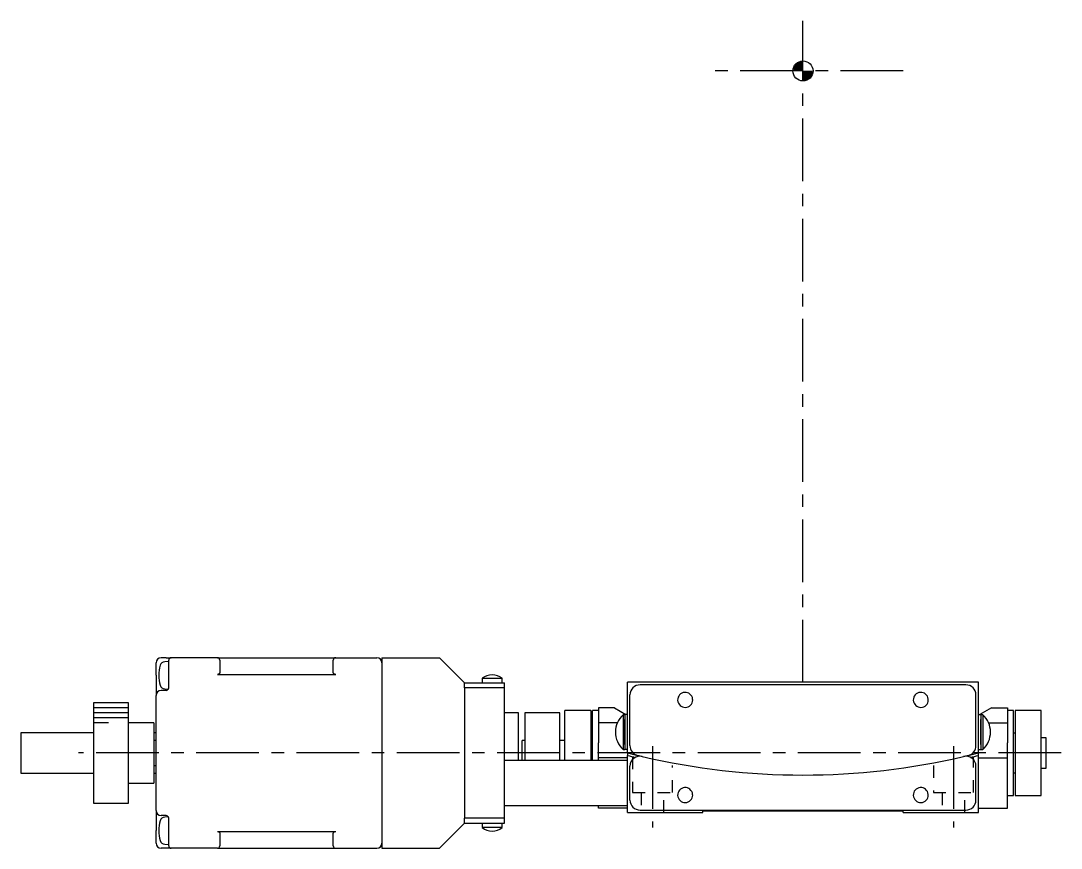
# Model space of a CAD drawing. Extents: x 28 to 598, y 17 to 379.
# Drawn here: x 85.3 to 292.7, y 41 to 206.1 of the extents above; entities that cross this region are included whole.
import ezdxf

# ---------------------------------------------------------------- set-up
doc = ezdxf.new("R2010")
doc.units = 0
doc.header["$LTSCALE"] = 10
doc.linetypes.add('CENTER', pattern=[2, 1.25, -0.25, 0.25, -0.25])
doc.linetypes.add('DOT', pattern=[0.5, 0.25, -0.25])
for name, color, linetype in [('1', 7, 'CONTINUOUS'), ('11', 7, 'CONTINUOUS'), ('2', 7, 'CONTINUOUS')]:
    doc.layers.add(name, color=color, linetype=linetype)

msp = doc.modelspace()

# ---------------------------------------------------------------- linework, layer by layer
at = {"layer": '1', "color": 7, "linetype": 'CONTINUOUS'}
for p, q in [((114.249999, 79), (113.249999, 79)), ((114.249999, 79), (115.249999, 79)), ((124.449999, 79), (115.249999, 79)), ((124.449999, 79), (148.049999, 79)), ((148.049999, 79), (156.249999, 79)), ((157.249999, 79), (157.249999, 41)), ((157.249999, 79), (168.749999, 79)), ((173.749999, 74), (168.749999, 79)), ((112.249999, 75.5), (112.249999, 78)), ((114.749999, 78.25), (113.946275, 78.207879)), ((114.749999, 77), (114.749999, 78.5)), ((114.749999, 72.914214), (114.749999, 77)), ((124.949999, 78.5), (124.949999, 77)), ((124.949999, 77), (124.949999, 76.148232)), ((147.549999, 77), (147.549999, 78.5)), ((147.549999, 76.148232), (147.549999, 77)), ((112.249999, 75.5), (112.249999, 71.5)), ((124.474533, 75.648835), (124.449999, 75.648232)), ((124.449999, 75.648232), (148.049999, 75.648232)), ((124.499008, 75.65064), (124.474533, 75.648835)), ((124.523364, 75.653644), (124.499008, 75.65064)), ((124.547544, 75.65784), (124.523364, 75.653644)), ((124.571489, 75.663217), (124.547544, 75.65784)), ((124.595141, 75.669762), (124.571489, 75.663217)), ((124.618444, 75.67746), (124.595141, 75.669762)), ((124.641341, 75.686293), (124.618444, 75.67746)), ((124.663777, 75.696238), (124.641341, 75.686293)), ((124.685697, 75.707272), (124.663777, 75.696238)), ((124.70705, 75.719368), (124.685697, 75.707272)), ((124.727784, 75.732497), (124.70705, 75.719368)), ((124.747849, 75.746629), (124.727784, 75.732497)), ((124.767196, 75.761727), (124.747849, 75.746629)), ((124.785778, 75.777757), (124.767196, 75.761727)), ((124.803552, 75.794679), (124.785778, 75.777757)), ((124.820475, 75.812453), (124.803552, 75.794679)), ((124.836504, 75.831036), (124.820475, 75.812453)), ((124.851603, 75.850383), (124.836504, 75.831036)), ((124.865734, 75.870447), (124.851603, 75.850383)), ((124.878863, 75.891181), (124.865734, 75.870447)), ((124.89096, 75.912534), (124.878863, 75.891181)), ((124.901994, 75.934455), (124.89096, 75.912534)), ((124.911939, 75.956891), (124.901994, 75.934455)), ((124.920771, 75.979787), (124.911939, 75.956891)), ((124.928469, 76.00309), (124.920771, 75.979787)), ((124.935015, 76.026742), (124.928469, 76.00309)), ((124.940392, 76.050687), (124.935015, 76.026742)), ((124.944587, 76.074867), (124.940392, 76.050687)), ((124.947591, 76.099224), (124.944587, 76.074867)), ((124.949397, 76.123698), (124.947591, 76.099224)), ((124.949999, 76.148232), (124.949397, 76.123698)), ((147.550601, 76.123698), (147.549999, 76.148232)), ((147.552407, 76.099224), (147.550601, 76.123698)), ((147.555411, 76.074867), (147.552407, 76.099224)), ((147.559606, 76.050687), (147.555411, 76.074867)), ((147.564983, 76.026742), (147.559606, 76.050687)), ((147.571529, 76.00309), (147.564983, 76.026742)), ((147.579227, 75.979787), (147.571529, 76.00309)), ((147.588059, 75.956891), (147.579227, 75.979787)), ((147.598004, 75.934455), (147.588059, 75.956891)), ((147.609038, 75.912534), (147.598004, 75.934455)), ((147.621135, 75.891181), (147.609038, 75.912534)), ((147.634264, 75.870447), (147.621135, 75.891181)), ((147.648395, 75.850383), (147.634264, 75.870447)), ((147.663494, 75.831036), (147.648395, 75.850383)), ((147.679523, 75.812453), (147.663494, 75.831036)), ((147.696446, 75.794679), (147.679523, 75.812453)), ((147.714219, 75.777757), (147.696446, 75.794679)), ((147.732802, 75.761727), (147.714219, 75.777757)), ((147.752149, 75.746629), (147.732802, 75.761727)), ((147.772214, 75.732497), (147.752149, 75.746629)), ((147.792948, 75.719368), (147.772214, 75.732497)), ((147.814301, 75.707272), (147.792948, 75.719368)), ((147.836221, 75.696238), (147.814301, 75.707272)), ((147.858657, 75.686293), (147.836221, 75.696238)), ((147.881554, 75.67746), (147.858657, 75.686293)), ((147.904857, 75.669762), (147.881554, 75.67746)), ((147.928509, 75.663217), (147.904857, 75.669762)), ((147.952454, 75.65784), (147.928509, 75.663217)), ((147.976634, 75.653644), (147.952454, 75.65784)), ((148.00099, 75.65064), (147.976634, 75.653644)), ((148.025465, 75.648835), (148.00099, 75.65064)), ((148.049999, 75.648232), (148.025465, 75.648835)), ((177.249999, 74.897999), (177.249999, 74)), ((177.250002, 74.897999), (181.249999, 74.897999)), ((181.249999, 74), (181.249999, 74.897999)), ((113.946275, 72.792121), (114.684962, 72.753408)), ((173.749999, 73), (173.749999, 74)), ((173.749999, 74), (181.749999, 74)), ((173.749999, 73), (173.749999, 47)), ((181.749999, 73), (173.749999, 73)), ((181.749999, 73), (181.749999, 74)), ((181.749999, 47), (181.749999, 73)), ((206.249999, 60.029246), (206.249999, 74.1)), ((276.249999, 74.1), (206.249999, 74.1)), ((273.749999, 73.6), (208.749999, 73.6)), ((276.249999, 60.029246), (276.249999, 74.1)), ((112.249999, 48.5), (112.249999, 71.5)), ((114.249999, 72.5), (113.249999, 72.5)), ((206.749999, 61.467166), (206.749999, 71.6)), ((275.749999, 61.467166), (275.749999, 71.6)), ((99.749999, 70), (99.749999, 50)), ((106.749999, 70), (99.749999, 70)), ((106.749999, 50), (106.749999, 70)), ((193.749999, 58.5), (193.749999, 68.5)), ((198.949999, 68.5), (193.749999, 68.5)), ((198.949999, 68.5), (198.949999, 58.5)), ((199.249999, 58.5), (199.249999, 68.5)), ((200.449999, 68.5), (199.249999, 68.5)), ((203.651923, 69), (200.449999, 69)), ((200.449999, 69), (200.449999, 66)), ((203.651923, 69), (205.952074, 67.672007)), ((278.848075, 69), (276.547924, 67.672007)), ((278.848075, 69), (282.049999, 69)), ((282.049999, 69), (282.049999, 66)), ((283.249999, 68.5), (282.049999, 68.5)), ((283.249999, 51.5), (283.249999, 68.5)), ((283.549999, 68.5), (283.549999, 51.5)), ((288.749999, 68.5), (283.549999, 68.5)), ((288.749999, 51.5), (288.749999, 68.5)), ((184.499999, 68), (181.749999, 68)), ((184.499999, 58.5), (184.499999, 68)), ((185.749999, 68), (185.749999, 58.5)), ((192.749999, 68), (185.749999, 68)), ((192.749999, 58.5), (192.749999, 68)), ((205.75, 67.613461), (205.407386, 67.613461)), ((205.407386, 67.613461), (205.407386, 60.713461)), ((206.249999, 67.672007), (205.75, 67.672007)), ((205.75, 67.672007), (205.75, 67.663464)), ((205.75, 67.672007), (205.75, 67.663464)), ((206.25, 67.663464), (205.75, 67.663464)), ((205.75, 67.663464), (205.75, 60.663464)), ((205.75, 67.663464), (205.75, 67.613461)), ((205.75, 67.613461), (205.75, 66.663464)), ((205.75, 67.613461), (205.75, 60.713461)), ((205.75, 64.263464), (205.75, 66.663464)), ((276.249998, 67.663464), (276.749998, 67.663464)), ((276.249999, 67.672007), (276.749998, 67.672007)), ((276.749998, 67.672007), (276.749998, 67.663464)), ((276.749998, 67.672007), (276.749998, 67.663464)), ((276.749998, 67.663464), (276.749998, 60.663464)), ((276.749998, 67.663464), (276.749998, 67.613461)), ((276.749998, 67.613461), (276.749998, 66.663464)), ((277.092612, 67.613461), (276.749998, 67.613461)), ((276.749998, 67.613461), (276.749998, 60.713461)), ((276.749998, 64.263464), (276.749998, 66.663464)), ((277.092612, 67.613461), (277.092612, 60.713461)), ((111.749999, 66), (106.749999, 66)), ((111.749999, 66), (111.749999, 54)), ((200.449999, 66), (200.449999, 62)), ((204.232521, 66), (200.449999, 66)), ((278.267477, 66), (282.049999, 66)), ((282.049999, 66), (282.049999, 62)), ((85.250001, 64), (85.250001, 60)), ((99.749999, 64), (85.250001, 64)), ((112.249999, 64), (111.749999, 64)), ((112.249999, 62.5), (111.749999, 62.5)), ((185.249999, 60), (185.249999, 62.5)), ((185.749999, 62.5), (185.249999, 62.5)), ((193.749999, 62.5), (192.749999, 62.5)), ((199.249999, 63.95), (198.949999, 63.95)), ((205.75, 61.663464), (205.75, 64.263464)), ((276.749998, 61.663464), (276.749998, 64.263464)), ((283.549999, 63.95), (283.249999, 63.95)), ((289.749999, 63), (288.749999, 63)), ((289.749999, 60), (289.749999, 63)), ((200.449999, 59), (200.449999, 62)), ((205.407386, 60.713461), (205.75, 60.713461)), ((205.75, 61.663464), (205.75, 60.713461)), ((205.75, 60.713461), (205.75, 60.663464)), ((206.25, 60.663464), (205.75, 60.663464)), ((276.249998, 60.663464), (276.749998, 60.663464)), ((276.749998, 61.663464), (276.749998, 60.713461)), ((276.749998, 60.713461), (276.749998, 60.663464)), ((276.749998, 60.713461), (277.092612, 60.713461)), ((282.049999, 59), (282.049999, 62)), ((85.250001, 60), (85.250001, 56)), ((206.249999, 58.5), (181.749999, 58.5)), ((185.249999, 58.5), (185.249999, 60)), ((206.249999, 59), (200.449999, 59)), ((200.449999, 58.5), (200.449999, 59)), ((206.249999, 60.029246), (206.249999, 59.513031)), ((206.249999, 48.1), (206.249999, 59.513031)), ((276.249999, 59.513031), (276.249999, 60.029247)), ((276.249999, 48.1), (276.249999, 59.513031)), ((276.249999, 59), (282.049999, 59)), ((282.049999, 49), (282.049999, 59)), ((289.749999, 57), (289.749999, 60)), ((111.749999, 57.5), (112.249999, 57.5)), ((206.749999, 50.6), (206.749999, 57.355631)), ((275.749999, 50.6), (275.749999, 57.355631)), ((283.249999, 56.05), (283.549999, 56.05)), ((288.749999, 57), (289.749999, 57)), ((85.250001, 56), (99.749999, 56)), ((106.749999, 54), (111.749999, 54)), ((111.749999, 56), (112.249999, 56)), ((99.749999, 50), (106.749999, 50)), ((282.049999, 51.5), (283.249999, 51.5)), ((283.549999, 51.5), (288.749999, 51.5)), ((112.249999, 48.5), (112.249999, 44.5)), ((181.749999, 49.5), (206.249999, 49.5)), ((200.449999, 49), (200.449999, 49.5)), ((206.249999, 49), (200.449999, 49)), ((206.249999, 48.1), (221.249999, 48.1)), ((208.749999, 48.6), (273.749999, 48.6)), ((261.249999, 48.4), (221.249999, 48.4)), ((221.249999, 48.1), (221.249999, 48.4)), ((261.249999, 48.1), (261.249999, 48.4)), ((261.249999, 48.1), (276.249999, 48.1)), ((276.249999, 49), (282.049999, 49)), ((114.249999, 47.5), (113.249999, 47.5)), ((114.684962, 47.246592), (113.946275, 47.207879)), ((114.749999, 43), (114.749999, 47.085786)), ((168.749999, 41), (173.749999, 46)), ((181.749999, 47), (173.749999, 47)), ((173.749999, 46), (173.749999, 47)), ((173.749999, 46), (181.749999, 46)), ((177.249999, 46), (177.249999, 45.102001)), ((181.249999, 45.102001), (181.249999, 46)), ((181.749999, 46), (181.749999, 47)), ((112.249999, 42), (112.249999, 44.5)), ((124.449999, 44.351768), (148.049999, 44.351768)), ((124.449999, 44.351768), (124.474533, 44.351165)), ((124.474533, 44.351165), (124.499008, 44.34936)), ((124.499008, 44.34936), (124.523364, 44.346356)), ((124.523364, 44.346356), (124.547544, 44.34216)), ((124.547544, 44.34216), (124.571489, 44.336783)), ((124.571489, 44.336783), (124.595141, 44.330238)), ((124.595141, 44.330238), (124.618444, 44.32254)), ((124.618444, 44.32254), (124.641341, 44.313707)), ((124.641341, 44.313707), (124.663777, 44.303762)), ((124.663777, 44.303762), (124.685697, 44.292728)), ((124.685697, 44.292728), (124.70705, 44.280632)), ((124.70705, 44.280632), (124.727784, 44.267503)), ((124.727784, 44.267503), (124.747849, 44.253371)), ((124.747849, 44.253371), (124.767196, 44.238273)), ((124.767196, 44.238273), (124.785778, 44.222243)), ((124.785778, 44.222243), (124.803552, 44.205321)), ((124.803552, 44.205321), (124.820475, 44.187547)), ((124.820475, 44.187547), (124.836504, 44.168964)), ((124.836504, 44.168964), (124.851603, 44.149617)), ((124.851603, 44.149617), (124.865734, 44.129553)), ((124.865734, 44.129553), (124.878863, 44.108819)), ((124.878863, 44.108819), (124.89096, 44.087466)), ((124.89096, 44.087466), (124.901994, 44.065545)), ((124.901994, 44.065545), (124.911939, 44.043109)), ((124.911939, 44.043109), (124.920771, 44.020213)), ((124.920771, 44.020213), (124.928469, 43.99691)), ((124.928469, 43.99691), (124.935015, 43.973258)), ((124.935015, 43.973258), (124.940392, 43.949313)), ((124.940392, 43.949313), (124.944587, 43.925133)), ((124.944587, 43.925133), (124.947591, 43.900776)), ((124.947591, 43.900776), (124.949397, 43.876302)), ((124.949397, 43.876302), (124.949999, 43.851768)), ((124.949999, 43.851768), (124.949999, 43)), ((147.549999, 43.851768), (147.550601, 43.876302)), ((147.549999, 43), (147.549999, 43.851768)), ((147.550601, 43.876302), (147.552407, 43.900776)), ((147.552407, 43.900776), (147.555411, 43.925133)), ((147.555411, 43.925133), (147.559606, 43.949313)), ((147.559606, 43.949313), (147.564983, 43.973258)), ((147.564983, 43.973258), (147.571529, 43.99691)), ((147.571529, 43.99691), (147.579227, 44.020213)), ((147.579227, 44.020213), (147.588059, 44.043109)), ((147.588059, 44.043109), (147.598004, 44.065545)), ((147.598004, 44.065545), (147.609038, 44.087466)), ((147.609038, 44.087466), (147.621135, 44.108819)), ((147.621135, 44.108819), (147.634264, 44.129553)), ((147.634264, 44.129553), (147.648395, 44.149617)), ((147.648395, 44.149617), (147.663494, 44.168964)), ((147.663494, 44.168964), (147.679523, 44.187547)), ((147.679523, 44.187547), (147.696446, 44.205321)), ((147.696446, 44.205321), (147.714219, 44.222243)), ((147.714219, 44.222243), (147.732802, 44.238273)), ((147.732802, 44.238273), (147.752149, 44.253371)), ((147.752149, 44.253371), (147.772214, 44.267503)), ((147.772214, 44.267503), (147.792948, 44.280632)), ((147.792948, 44.280632), (147.814301, 44.292728)), ((147.814301, 44.292728), (147.836221, 44.303762)), ((147.836221, 44.303762), (147.858657, 44.313707)), ((147.858657, 44.313707), (147.881554, 44.32254)), ((147.881554, 44.32254), (147.904857, 44.330238)), ((147.904857, 44.330238), (147.928509, 44.336783)), ((147.928509, 44.336783), (147.952454, 44.34216)), ((147.952454, 44.34216), (147.976634, 44.346356)), ((147.976634, 44.346356), (148.00099, 44.34936)), ((148.00099, 44.34936), (148.025465, 44.351165)), ((148.025465, 44.351165), (148.049999, 44.351768)), ((181.249999, 45.102001), (177.25011, 45.102001)), ((113.946275, 41.792121), (114.749999, 41.75)), ((114.749999, 41.5), (114.749999, 43)), ((124.949999, 43), (124.949999, 41.5)), ((147.549999, 41.5), (147.549999, 43)), ((114.249999, 41), (113.249999, 41)), ((115.249999, 41), (114.249999, 41)), ((124.449999, 41), (115.249999, 41)), ((124.449999, 41), (148.049999, 41)), ((148.049999, 41), (156.249999, 41)), ((157.249999, 41), (168.749999, 41))]:
    msp.add_line(p, q, dxfattribs=at)
at = {"layer": '1', "color": 4, "linetype": 'DOT'}
for p, q in [((207.249999, 59.260472), (207.249999, 52.1)), ((275.249999, 52.1), (275.249999, 59.260678)), ((215.249999, 52.1), (215.249999, 57.517894)), ((267.249999, 57.518054), (267.249999, 52.1)), ((207.249999, 52.1), (215.249999, 52.1)), ((208.999999, 52.1), (208.999999, 48.1)), ((213.499999, 48.1), (213.499999, 52.1)), ((267.249999, 52.1), (275.249999, 52.1)), ((268.999999, 52.1), (268.999999, 48.1)), ((273.499999, 48.1), (273.499999, 52.1))]:
    msp.add_line(p, q, dxfattribs=at)
at = {"layer": '1', "color": 7, "linetype": 'CONTINUOUS'}
msp.add_circle((241.249999, 196.1), 2, dxfattribs=at)
for centre, radius, start, end in [((241.249999, 196.1), 1.8, 90, 180), ((241.249999, 196.1), 1.6, 90, 180), ((241.249999, 196.1), 1.4, 90, 179.999955), ((241.249999, 196.1), 1.2, 90, 179.99997), ((241.249999, 196.1), 1, 90, 179.999964), ((241.249997, 196.100002), 0.799999, 89.999799, 180.000086), ((241.249999, 196.1), 0.6, 89.99994, 180), ((241.249999, 196.1), 0.4, 90, 180), ((241.249999, 196.1), 0.2, 90, 180), ((241.249999, 196.1), 0.6, 269.99994, 0), ((241.249999, 196.1), 1.8, 270, 0), ((241.249999, 196.1), 1.6, 270, 0), ((241.249999, 196.1), 0.4, 270, 0), ((241.249999, 196.1), 0.2, 270, 0), ((241.249999, 196.1), 1.2, 270, 359.99997), ((241.249999, 196.1), 1.4, 270, 359.999955), ((241.249999, 196.1), 1, 270, 359.999964), ((241.249997, 196.100002), 0.799999, 270.000201, 359.999914), ((113.249999, 78), 1, 90, 180), ((115.249999, 78.5), 0.5, 90, 180), ((124.449999, 78.5), 0.5, 0, 90), ((148.049999, 78.5), 0.5, 90, 180), ((156.249999, 78), 1, 0, 90), ((119.749999, 75.5), 7, 163.448632, 196.551368), ((113.998611, 77.209249), 1, 92.999972, 163.448664), ((179.249999, 72.4), 3.2, 51.317813, 128.682187), ((113.998611, 73.790751), 1, 196.551336, 267.000028), ((114.249999, 73), 0.5, 270, 0), ((208.749999, 71.6), 2, 90, 180), ((273.749999, 71.6), 2, 0, 90), ((113.249999, 71.5), 1, 90, 180), ((217.749999, 70.6), 1.5, 5.674666, 0), ((217.749999, 70.6), 1.5, 0, 5.674666), ((264.749999, 70.6), 1.5, 5.674666, 0), ((264.749999, 70.6), 1.5, 0, 5.674666), ((208.45, 64.163461), 4.6, 131.409623, 228.590379), ((274.049998, 64.163461), 4.6, 0, 48.590377), ((274.049998, 64.163461), 4.6, 311.409621, 0), ((208.749999, 61.467166), 2, 180, 256.428593), ((273.749999, 61.467166), 2, 283.571407, 0), ((241.249999, 196.1), 140.5, 255.575128, 256.428593), ((241.249999, 196.1), 141, 255.627383, 256.281799), ((208.749999, 57.355631), 2, 76.816519, 180), ((241.249999, 196.1), 140.5, 256.428593, 256.816519), ((241.249999, 196.1), 140.5, 256.816519, 283.183481), ((241.249999, 196.1), 140.5, 256.816519, 283.183481), ((241.249999, 196.1), 140.5, 283.183481, 283.571407), ((273.749999, 57.355631), 2, 0, 103.183481), ((241.249999, 196.1), 140.5, 283.571407, 284.424872), ((241.249999, 196.1), 141, 283.718201, 284.372617), ((217.749999, 51.6), 1.5, 5.674666, 0), ((264.749999, 51.6), 1.5, 5.674666, 0), ((208.749999, 50.6), 2, 180, 270), ((217.749999, 51.6), 1.5, 0, 5.674666), ((264.749999, 51.6), 1.5, 0, 5.674666), ((273.749999, 50.6), 2, 270, 0), ((113.249999, 48.5), 1, 180, 270), ((119.749999, 44.5), 7, 163.448632, 196.551368), ((113.998611, 46.209249), 1, 92.999972, 163.448664), ((114.249999, 47), 0.5, 0, 90), ((179.249999, 47.6), 3.2, 231.317813, 308.682187), ((113.249999, 42), 1, 180, 270), ((113.998611, 42.790751), 1, 196.551336, 267.000028), ((115.249999, 41.5), 0.5, 180, 270), ((124.449999, 41.5), 0.5, 270, 0), ((148.049999, 41.5), 0.5, 180, 270), ((156.249999, 42), 1, 270, 0)]:
    msp.add_arc(centre, radius, start, end, dxfattribs=at)
at = {"layer": '11', "color": 4, "linetype": 'CENTER'}
for p, q in [((241.249999, 74.1), (241.249999, 206.1)), ((261.249999, 196.1), (221.249999, 196.1)), ((211.249999, 61.32845), (211.249999, 45.1)), ((271.249999, 61.32845), (271.249999, 45.1)), ((292.749999, 60), (96.749999, 60))]:
    msp.add_line(p, q, dxfattribs=at)
at = {"layer": '2', "color": 4, "linetype": 'CONTINUOUS'}
for p, q in [((106.749999, 69), (99.749999, 69)), ((106.749999, 68), (99.749999, 68)), ((106.749999, 67), (99.749999, 67)), ((102.749999, 66), (99.749999, 66))]:
    msp.add_line(p, q, dxfattribs=at)

doc.saveas('drawing.dxf')
